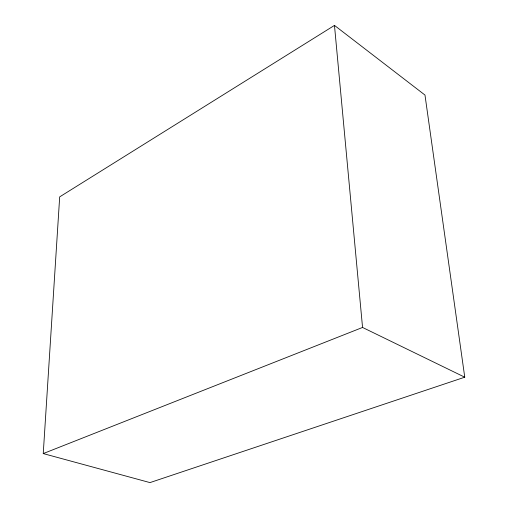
<?xml version="1.0" encoding="UTF-8"?>
<svg xmlns="http://www.w3.org/2000/svg" width="508" height="508" viewBox="0 0 508 508"><rect width="100%" height="100%" fill="white"/><g stroke="black" fill="none" stroke-linecap="round" stroke-linejoin="round"><path stroke-width="0.76" d="M43.243 453.58L59.684 196.869L334.474 25.4L424.98 95.059L464.757 377.196L149.974 482.6L43.243 453.58L362.553 327.45L464.757 377.196M334.474 25.4L362.553 327.45"/></g></svg>
